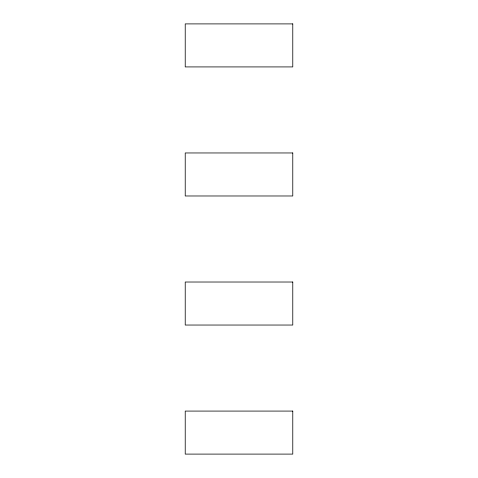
<?xml version="1.0" encoding="UTF-8"?>
<svg xmlns="http://www.w3.org/2000/svg" width="478" height="478" viewBox="0 0 478 478"><rect width="100%" height="100%" fill="white"/><g stroke="black" fill="none" stroke-linecap="round" stroke-linejoin="round"><path stroke-width="0.72" d="M292.775 23.9L185.225 23.9L185.225 66.92L292.775 66.92L292.775 23.9M292.775 152.96L185.225 152.96L185.225 195.98L292.775 195.98L292.775 152.96M292.775 282.02L185.225 282.02L185.225 325.04L292.775 325.04L292.775 282.02M292.775 411.08L185.225 411.08L185.225 454.1L292.775 454.1L292.775 411.08"/></g></svg>
